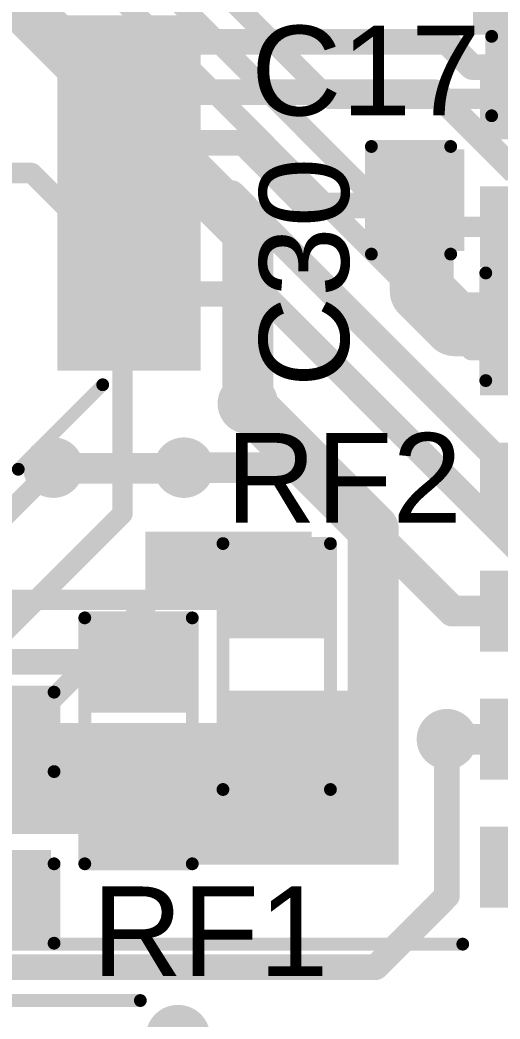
# Model space of a CAD drawing. Header units: millimetres. Extents: x -1.46 to 1.41, y -0.13 to 2.68.
# Drawn here: x 0.629 to 0.8166, y 0.2858 to 0.6758 of the extents above; entities that cross this region are included whole.
import ezdxf

# ---------------------------------------------------------------- set-up
doc = ezdxf.new("R2010")
doc.units = ezdxf.units.MM
doc.header["$MEASUREMENT"] = 0
for name, color, linetype in [('BottomLayer', 5, 'Continuous'), ('BottomOverlay', 54, 'Continuous'), ('BottomPaste', 16, 'Continuous'), ('BottomSolder', 6, 'Continuous'), ('Mechanical2', 216, 'Continuous'), ('PadHoleLayer', 156, 'Continuous'), ('TopLayer', 1, 'Continuous'), ('TopOverlay', 2, 'Continuous'), ('TopPaste', 8, 'Continuous'), ('TopSolder', 216, 'Continuous'), ('ViaHoleLayer', 16, 'Continuous')]:
    doc.layers.add(name, color=color, linetype=linetype)
doc.styles.add('Arial', font='', dxfattribs={"height": 0.2})
doc.styles.get('Arial').set_extended_font_data('Arial')

# ---------------------------------------------------------------- blocks, each defined once
blk = doc.blocks.new('LTST_G683GEBW_11')
at = {"layer": 'BottomSolder'}
h = blk.add_hatch(color=6, dxfattribs=at)
edge = h.paths.add_edge_path()
edge.add_arc((0.08071, 0.08071), 0.004, 0, 360)
h = blk.add_hatch(color=6, dxfattribs=at)
edge = h.paths.add_edge_path()
edge.add_arc((-0.08071, -0.08071), 0.004, 0, 360)
at = {"layer": 'PadHoleLayer'}
h = blk.add_hatch(color=156, dxfattribs=at)
edge = h.paths.add_edge_path()
edge.add_arc((0.08071, 0.08071), 0.0126, 0, 360)
h = blk.add_hatch(color=156, dxfattribs=at)
edge = h.paths.add_edge_path()
edge.add_arc((-0.08071, -0.08071), 0.0126, 0, 360)
at = {"layer": 'TopLayer'}
for points in [[(-0.07283, 0.04528), (-0.03543, 0.04528), (-0.03543, 0.02165), (-0.07283, 0.02165)], [(0.03543, 0.04528), (0.07283, 0.04528), (0.07283, 0.02165), (0.03543, 0.02165)], [(-0.07283, 0.01181), (-0.03543, 0.01181), (-0.03543, -0.01181), (-0.07283, -0.01181)], [(0.03543, 0.01181), (0.07283, 0.01181), (0.07283, -0.01181), (0.03543, -0.01181)], [(-0.07283, -0.02165), (-0.03543, -0.02165), (-0.03543, -0.04528), (-0.07283, -0.04528)], [(0.03543, -0.02165), (0.07283, -0.02165), (0.07283, -0.04528), (0.03543, -0.04528)]]:
    blk.add_hatch(color=1, dxfattribs=at).paths.add_polyline_path(points)
at = {"layer": 'TopPaste'}
for points in [[(-0.07283, 0.04528), (-0.03543, 0.04528), (-0.03543, 0.02165), (-0.07283, 0.02165)], [(0.03543, 0.04528), (0.07283, 0.04528), (0.07283, 0.02165), (0.03543, 0.02165)], [(-0.07283, 0.01181), (-0.03543, 0.01181), (-0.03543, -0.01181), (-0.07283, -0.01181)], [(0.03543, 0.01181), (0.07283, 0.01181), (0.07283, -0.01181), (0.03543, -0.01181)], [(-0.07283, -0.02165), (-0.03543, -0.02165), (-0.03543, -0.04528), (-0.07283, -0.04528)], [(0.03543, -0.02165), (0.07283, -0.02165), (0.07283, -0.04528), (0.03543, -0.04528)]]:
    blk.add_hatch(color=8, dxfattribs=at).paths.add_polyline_path(points)
at = {"layer": 'TopSolder'}
h = blk.add_hatch(color=216, dxfattribs=at)
edge = h.paths.add_edge_path()
edge.add_arc((0.08071, 0.08071), 0.004, 0, 360)
for points in [[(-0.07683, 0.04928), (-0.03143, 0.04928), (-0.03143, 0.01765), (-0.07683, 0.01765)], [(0.03143, 0.04928), (0.07683, 0.04928), (0.07683, 0.01765), (0.03143, 0.01765)], [(-0.07683, 0.01581), (-0.03143, 0.01581), (-0.03143, -0.01581), (-0.07683, -0.01581)], [(0.03143, 0.01581), (0.07683, 0.01581), (0.07683, -0.01581), (0.03143, -0.01581)], [(-0.07683, -0.01765), (-0.03143, -0.01765), (-0.03143, -0.04928), (-0.07683, -0.04928)], [(0.03143, -0.01765), (0.07683, -0.01765), (0.07683, -0.04928), (0.03143, -0.04928)]]:
    blk.add_hatch(color=216, dxfattribs=at).paths.add_polyline_path(points)
h = blk.add_hatch(color=216, dxfattribs=at)
edge = h.paths.add_edge_path()
edge.add_arc((-0.08071, -0.08071), 0.004, 0, 360)
at = {"layer": 'TopOverlay', "const_width": 0.005}
for points in [[(-0.095, 0.095), (0.066, 0.095)], [(-0.095, -0.066), (-0.095, 0.095)], [(0.095, -0.095), (0.095, 0.066)], [(-0.05312, 0.05512), (0, 0.05512)], [(0, 0.05512), (0.05312, 0.05512)], [(-0.05312, -0.05512), (0, -0.05512)], [(0, -0.05512), (0.05312, -0.05512)], [(-0.066, -0.095), (0.095, -0.095)]]:
    blk.add_lwpolyline(points, dxfattribs=at)
at = {"layer": 'TopOverlay'}
for points, const_width in [([(-0.09625, 0.095, 1), (-0.09375, 0.095, 1)], 0.0025), ([(-0.09625, 0.095, 1), (-0.09375, 0.095, 1)], 0.0025), ([(0.06475, 0.095, 1), (0.06725, 0.095, 1)], 0.0025), ([(0.09375, 0.066, 1), (0.09625, 0.066, 1)], 0.0025), ([(-0.05437, 0.05512, 1), (-0.05187, 0.05512, 1)], 0.0025), ([(-0.00125, 0.05512, 1), (0.00125, 0.05512, 1)], 0.0025), ([(-0.00125, 0.05512, 1), (0.00125, 0.05512, 1)], 0.0025), ([(0.05187, 0.05512, 1), (0.05437, 0.05512, 1)], 0.0025), ([(-0.08, 0.037, 1), (-0.084, 0.037, 1)], 0.01), ([(-0.0865, 0.037, 1), (-0.0815, 0.037, 1)], 0.005), ([(-0.0825, 0.037, 1), (-0.0775, 0.037, 1)], 0.005), ([(-0.05437, -0.05512, 1), (-0.05187, -0.05512, 1)], 0.0025), ([(-0.00125, -0.05512, 1), (0.00125, -0.05512, 1)], 0.0025), ([(-0.00125, -0.05512, 1), (0.00125, -0.05512, 1)], 0.0025), ([(0.05187, -0.05512, 1), (0.05437, -0.05512, 1)], 0.0025), ([(-0.09625, -0.066, 1), (-0.09375, -0.066, 1)], 0.0025), ([(-0.06725, -0.095, 1), (-0.06475, -0.095, 1)], 0.0025), ([(0.09375, -0.095, 1), (0.09625, -0.095, 1)], 0.0025), ([(0.09375, -0.095, 1), (0.09625, -0.095, 1)], 0.0025)]:
    blk.add_lwpolyline(points, format="xyb", close=True, dxfattribs=dict(at, const_width=const_width))
blk = doc.blocks.new('16_SOIC_B_17')
at = {"layer": 'BottomLayer'}
for points in [[(-0.22244, 0.18681), (-0.1437, 0.18681), (-0.1437, 0.16319), (-0.22244, 0.16319)], [(-0.22244, 0.13681), (-0.1437, 0.13681), (-0.1437, 0.11319), (-0.22244, 0.11319)], [(-0.22244, 0.08681), (-0.1437, 0.08681), (-0.1437, 0.06319), (-0.22244, 0.06319)], [(-0.22244, 0.03681), (-0.1437, 0.03681), (-0.1437, 0.01319), (-0.22244, 0.01319)], [(-0.22244, -0.01319), (-0.1437, -0.01319), (-0.1437, -0.03681), (-0.22244, -0.03681)], [(-0.22244, -0.06319), (-0.1437, -0.06319), (-0.1437, -0.08681), (-0.22244, -0.08681)], [(-0.22244, -0.11319), (-0.1437, -0.11319), (-0.1437, -0.13681), (-0.22244, -0.13681)]]:
    blk.add_hatch(color=5, dxfattribs=at).paths.add_polyline_path(points)
at = {"layer": 'BottomPaste'}
for points in [[(-0.22244, 0.18681), (-0.1437, 0.18681), (-0.1437, 0.16319), (-0.22244, 0.16319)], [(-0.22244, 0.13681), (-0.1437, 0.13681), (-0.1437, 0.11319), (-0.22244, 0.11319)], [(-0.22244, 0.08681), (-0.1437, 0.08681), (-0.1437, 0.06319), (-0.22244, 0.06319)], [(-0.22244, 0.03681), (-0.1437, 0.03681), (-0.1437, 0.01319), (-0.22244, 0.01319)], [(-0.22244, -0.01319), (-0.1437, -0.01319), (-0.1437, -0.03681), (-0.22244, -0.03681)], [(-0.22244, -0.06319), (-0.1437, -0.06319), (-0.1437, -0.08681), (-0.22244, -0.08681)], [(-0.22244, -0.11319), (-0.1437, -0.11319), (-0.1437, -0.13681), (-0.22244, -0.13681)]]:
    blk.add_hatch(color=16, dxfattribs=at).paths.add_polyline_path(points)
at = {"layer": 'BottomSolder'}
for points in [[(-0.22644, 0.19081), (-0.1397, 0.19081), (-0.1397, 0.15919), (-0.22644, 0.15919)], [(-0.22644, 0.14081), (-0.1397, 0.14081), (-0.1397, 0.10919), (-0.22644, 0.10919)], [(-0.22644, 0.09081), (-0.1397, 0.09081), (-0.1397, 0.05919), (-0.22644, 0.05919)], [(-0.22644, 0.04081), (-0.1397, 0.04081), (-0.1397, 0.00919), (-0.22644, 0.00919)], [(-0.22644, -0.00919), (-0.1397, -0.00919), (-0.1397, -0.04081), (-0.22644, -0.04081)], [(-0.22644, -0.05919), (-0.1397, -0.05919), (-0.1397, -0.09081), (-0.22644, -0.09081)], [(-0.22644, -0.10919), (-0.1397, -0.10919), (-0.1397, -0.14081), (-0.22644, -0.14081)]]:
    blk.add_hatch(color=6, dxfattribs=at).paths.add_polyline_path(points)
at = {"layer": 'BottomOverlay', "const_width": 0.005}
blk.add_lwpolyline([(0.136, 0.205), (-0.133, 0.205)], dxfattribs=at)
at = {"layer": 'BottomOverlay', "const_width": 0.0025}
blk.add_lwpolyline([(-0.13425, 0.205, 1), (-0.13175, 0.205, 1)], format="xyb", close=True, dxfattribs=at)
blk = doc.blocks.new('RES0603_76')
at = {"layer": 'TopLayer'}
for points in [[(-0.015, 0.0175), (-0.015, -0.0175), (-0.045, -0.0175), (-0.045, 0.0175)], [(0.045, 0.0175), (0.045, -0.0175), (0.015, -0.0175), (0.015, 0.0175)]]:
    blk.add_hatch(color=1, dxfattribs=at).paths.add_polyline_path(points)
at = {"layer": 'TopPaste'}
for points in [[(-0.015, 0.0175), (-0.015, -0.0175), (-0.045, -0.0175), (-0.045, 0.0175)], [(0.045, 0.0175), (0.045, -0.0175), (0.015, -0.0175), (0.015, 0.0175)]]:
    blk.add_hatch(color=8, dxfattribs=at).paths.add_polyline_path(points)
at = {"layer": 'TopSolder'}
for points in [[(-0.011, 0.0215), (-0.011, -0.0215), (-0.049, -0.0215), (-0.049, 0.0215)], [(0.049, 0.0215), (0.049, -0.0215), (0.011, -0.0215), (0.011, 0.0215)]]:
    blk.add_hatch(color=216, dxfattribs=at).paths.add_polyline_path(points)
at = {"layer": 'TopOverlay', "const_width": 0.005}
for points in [[(0.048, 0.021), (-0.048, 0.021)], [(-0.048, -0.021), (-0.048, 0.021)], [(0.048, -0.021), (0.048, 0.021)], [(0.048, -0.021), (-0.048, -0.021)]]:
    blk.add_lwpolyline(points, dxfattribs=at)
at = {"layer": 'TopOverlay', "const_width": 0.0025}
for points in [[(-0.04925, 0.021, 1), (-0.04675, 0.021, 1)], [(-0.04925, 0.021, 1), (-0.04675, 0.021, 1)], [(0.04675, 0.021, 1), (0.04925, 0.021, 1)], [(0.04675, 0.021, 1), (0.04925, 0.021, 1)], [(-0.04925, -0.021, 1), (-0.04675, -0.021, 1)], [(-0.04925, -0.021, 1), (-0.04675, -0.021, 1)], [(0.04675, -0.021, 1), (0.04925, -0.021, 1)], [(0.04675, -0.021, 1), (0.04925, -0.021, 1)]]:
    blk.add_lwpolyline(points, format="xyb", close=True, dxfattribs=at)
blk = doc.blocks.new('CAP_0603_86')
at = {"layer": 'TopLayer'}
for points in [[(-0.015, 0.0175), (-0.015, -0.0175), (-0.045, -0.0175), (-0.045, 0.0175)], [(0.045, 0.0175), (0.045, -0.0175), (0.015, -0.0175), (0.015, 0.0175)]]:
    blk.add_hatch(color=1, dxfattribs=at).paths.add_polyline_path(points)
at = {"layer": 'TopPaste'}
for points in [[(-0.015, 0.0175), (-0.015, -0.0175), (-0.045, -0.0175), (-0.045, 0.0175)], [(0.045, 0.0175), (0.045, -0.0175), (0.015, -0.0175), (0.015, 0.0175)]]:
    blk.add_hatch(color=8, dxfattribs=at).paths.add_polyline_path(points)
at = {"layer": 'TopSolder'}
for points in [[(-0.01264, 0.01986), (-0.01264, -0.01986), (-0.04736, -0.01986), (-0.04736, 0.01986)], [(0.04736, 0.01986), (0.04736, -0.01986), (0.01264, -0.01986), (0.01264, 0.01986)]]:
    blk.add_hatch(color=216, dxfattribs=at).paths.add_polyline_path(points)
at = {"layer": 'TopOverlay', "const_width": 0.005}
for points in [[(-0.018, 0.021), (-0.049, 0.021)], [(-0.049, -0.021), (-0.049, 0.021)], [(0.049, 0.021), (0.018, 0.021)], [(0.049, -0.021), (0.049, 0.021)], [(-0.018, -0.021), (-0.049, -0.021)], [(0.049, -0.021), (0.018, -0.021)]]:
    blk.add_lwpolyline(points, dxfattribs=at)
at = {"layer": 'TopOverlay', "const_width": 0.0025}
for points in [[(-0.05025, 0.021, 1), (-0.04775, 0.021, 1)], [(-0.05025, 0.021, 1), (-0.04775, 0.021, 1)], [(-0.01925, 0.021, 1), (-0.01675, 0.021, 1)], [(0.01675, 0.021, 1), (0.01925, 0.021, 1)], [(0.04775, 0.021, 1), (0.05025, 0.021, 1)], [(0.04775, 0.021, 1), (0.05025, 0.021, 1)], [(-0.05025, -0.021, 1), (-0.04775, -0.021, 1)], [(-0.05025, -0.021, 1), (-0.04775, -0.021, 1)], [(-0.01925, -0.021, 1), (-0.01675, -0.021, 1)], [(0.01675, -0.021, 1), (0.01925, -0.021, 1)], [(0.04775, -0.021, 1), (0.05025, -0.021, 1)], [(0.04775, -0.021, 1), (0.05025, -0.021, 1)]]:
    blk.add_lwpolyline(points, format="xyb", close=True, dxfattribs=at)
blk = doc.blocks.new('CAP_0603_89')
at = {"layer": 'TopLayer'}
for points in [[(-0.015, 0.0175), (-0.015, -0.0175), (-0.045, -0.0175), (-0.045, 0.0175)], [(0.045, 0.0175), (0.045, -0.0175), (0.015, -0.0175), (0.015, 0.0175)]]:
    blk.add_hatch(color=1, dxfattribs=at).paths.add_polyline_path(points)
at = {"layer": 'TopPaste'}
for points in [[(-0.015, 0.0175), (-0.015, -0.0175), (-0.045, -0.0175), (-0.045, 0.0175)], [(0.045, 0.0175), (0.045, -0.0175), (0.015, -0.0175), (0.015, 0.0175)]]:
    blk.add_hatch(color=8, dxfattribs=at).paths.add_polyline_path(points)
at = {"layer": 'TopSolder'}
for points in [[(-0.011, 0.0215), (-0.011, -0.0215), (-0.049, -0.0215), (-0.049, 0.0215)], [(0.049, 0.0215), (0.049, -0.0215), (0.011, -0.0215), (0.011, 0.0215)]]:
    blk.add_hatch(color=216, dxfattribs=at).paths.add_polyline_path(points)
at = {"layer": 'TopOverlay', "const_width": 0.005}
for points in [[(-0.049, 0.021), (-0.049, -0.021)], [(-0.049, 0.021), (-0.018, 0.021)], [(0.018, 0.021), (0.049, 0.021)], [(0.049, 0.021), (0.049, -0.021)], [(-0.049, -0.021), (-0.018, -0.021)], [(0.018, -0.021), (0.049, -0.021)]]:
    blk.add_lwpolyline(points, dxfattribs=at)
at = {"layer": 'TopOverlay', "const_width": 0.0025}
for points in [[(-0.05025, 0.021, 1), (-0.04775, 0.021, 1)], [(-0.05025, 0.021, 1), (-0.04775, 0.021, 1)], [(-0.01925, 0.021, 1), (-0.01675, 0.021, 1)], [(0.01675, 0.021, 1), (0.01925, 0.021, 1)], [(0.04775, 0.021, 1), (0.05025, 0.021, 1)], [(0.04775, 0.021, 1), (0.05025, 0.021, 1)], [(-0.05025, -0.021, 1), (-0.04775, -0.021, 1)], [(-0.05025, -0.021, 1), (-0.04775, -0.021, 1)], [(-0.01925, -0.021, 1), (-0.01675, -0.021, 1)], [(0.01675, -0.021, 1), (0.01925, -0.021, 1)], [(0.04775, -0.021, 1), (0.05025, -0.021, 1)], [(0.04775, -0.021, 1), (0.05025, -0.021, 1)]]:
    blk.add_lwpolyline(points, format="xyb", close=True, dxfattribs=at)
blk = doc.blocks.new('CAP_0603_98')
at = {"layer": 'TopLayer'}
for points in [[(-0.015, 0.0175), (-0.015, -0.0175), (-0.045, -0.0175), (-0.045, 0.0175)], [(0.045, 0.0175), (0.045, -0.0175), (0.015, -0.0175), (0.015, 0.0175)]]:
    blk.add_hatch(color=1, dxfattribs=at).paths.add_polyline_path(points)
at = {"layer": 'TopPaste'}
for points in [[(-0.015, 0.0175), (-0.015, -0.0175), (-0.045, -0.0175), (-0.045, 0.0175)], [(0.045, 0.0175), (0.045, -0.0175), (0.015, -0.0175), (0.015, 0.0175)]]:
    blk.add_hatch(color=8, dxfattribs=at).paths.add_polyline_path(points)
at = {"layer": 'TopSolder'}
for points in [[(-0.01264, 0.01986), (-0.01264, -0.01986), (-0.04736, -0.01986), (-0.04736, 0.01986)], [(0.04736, 0.01986), (0.04736, -0.01986), (0.01264, -0.01986), (0.01264, 0.01986)]]:
    blk.add_hatch(color=216, dxfattribs=at).paths.add_polyline_path(points)
at = {"layer": 'TopOverlay', "const_width": 0.005}
for points in [[(-0.049, 0.021), (-0.018, 0.021)], [(-0.049, -0.021), (-0.049, 0.021)], [(0.018, 0.021), (0.049, 0.021)], [(0.049, -0.021), (0.049, 0.021)], [(-0.049, -0.021), (-0.018, -0.021)], [(0.018, -0.021), (0.049, -0.021)]]:
    blk.add_lwpolyline(points, dxfattribs=at)
at = {"layer": 'TopOverlay', "const_width": 0.0025}
for points in [[(-0.05025, 0.021, 1), (-0.04775, 0.021, 1)], [(-0.05025, 0.021, 1), (-0.04775, 0.021, 1)], [(-0.01925, 0.021, 1), (-0.01675, 0.021, 1)], [(0.01675, 0.021, 1), (0.01925, 0.021, 1)], [(0.04775, 0.021, 1), (0.05025, 0.021, 1)], [(0.04775, 0.021, 1), (0.05025, 0.021, 1)], [(-0.05025, -0.021, 1), (-0.04775, -0.021, 1)], [(-0.05025, -0.021, 1), (-0.04775, -0.021, 1)], [(-0.01925, -0.021, 1), (-0.01675, -0.021, 1)], [(0.01675, -0.021, 1), (0.01925, -0.021, 1)], [(0.04775, -0.021, 1), (0.05025, -0.021, 1)], [(0.04775, -0.021, 1), (0.05025, -0.021, 1)]]:
    blk.add_lwpolyline(points, format="xyb", close=True, dxfattribs=at)
blk = doc.blocks.new('RES0603_139')
at = {"layer": 'TopLayer'}
for points in [[(-0.015, 0.0175), (-0.015, -0.0175), (-0.045, -0.0175), (-0.045, 0.0175)], [(0.045, 0.0175), (0.045, -0.0175), (0.015, -0.0175), (0.015, 0.0175)]]:
    blk.add_hatch(color=1, dxfattribs=at).paths.add_polyline_path(points)
at = {"layer": 'TopPaste'}
for points in [[(-0.015, 0.0175), (-0.015, -0.0175), (-0.045, -0.0175), (-0.045, 0.0175)], [(0.045, 0.0175), (0.045, -0.0175), (0.015, -0.0175), (0.015, 0.0175)]]:
    blk.add_hatch(color=8, dxfattribs=at).paths.add_polyline_path(points)
at = {"layer": 'TopSolder'}
for points in [[(-0.011, 0.0215), (-0.011, -0.0215), (-0.049, -0.0215), (-0.049, 0.0215)], [(0.049, 0.0215), (0.049, -0.0215), (0.011, -0.0215), (0.011, 0.0215)]]:
    blk.add_hatch(color=216, dxfattribs=at).paths.add_polyline_path(points)
at = {"layer": 'TopOverlay', "const_width": 0.005}
for points in [[(0.048, 0.021), (-0.048, 0.021)], [(-0.048, 0.021), (-0.048, -0.021)], [(0.048, 0.021), (0.048, -0.021)], [(0.048, -0.021), (-0.048, -0.021)]]:
    blk.add_lwpolyline(points, dxfattribs=at)
at = {"layer": 'TopOverlay', "const_width": 0.0025}
for points in [[(-0.04925, 0.021, 1), (-0.04675, 0.021, 1)], [(-0.04925, 0.021, 1), (-0.04675, 0.021, 1)], [(0.04675, 0.021, 1), (0.04925, 0.021, 1)], [(0.04675, 0.021, 1), (0.04925, 0.021, 1)], [(-0.04925, -0.021, 1), (-0.04675, -0.021, 1)], [(-0.04925, -0.021, 1), (-0.04675, -0.021, 1)], [(0.04675, -0.021, 1), (0.04925, -0.021, 1)], [(0.04675, -0.021, 1), (0.04925, -0.021, 1)]]:
    blk.add_lwpolyline(points, format="xyb", close=True, dxfattribs=at)
blk = doc.blocks.new('RES0603_151')
at = {"layer": 'TopLayer'}
for points in [[(-0.015, 0.0175), (-0.015, -0.0175), (-0.045, -0.0175), (-0.045, 0.0175)], [(0.045, 0.0175), (0.045, -0.0175), (0.015, -0.0175), (0.015, 0.0175)]]:
    blk.add_hatch(color=1, dxfattribs=at).paths.add_polyline_path(points)
at = {"layer": 'TopPaste'}
for points in [[(-0.015, 0.0175), (-0.015, -0.0175), (-0.045, -0.0175), (-0.045, 0.0175)], [(0.045, 0.0175), (0.045, -0.0175), (0.015, -0.0175), (0.015, 0.0175)]]:
    blk.add_hatch(color=8, dxfattribs=at).paths.add_polyline_path(points)
at = {"layer": 'TopSolder'}
for points in [[(-0.011, 0.0215), (-0.011, -0.0215), (-0.049, -0.0215), (-0.049, 0.0215)], [(0.049, 0.0215), (0.049, -0.0215), (0.011, -0.0215), (0.011, 0.0215)]]:
    blk.add_hatch(color=216, dxfattribs=at).paths.add_polyline_path(points)
at = {"layer": 'TopOverlay', "const_width": 0.005}
for points in [[(0.048, 0.021), (-0.048, 0.021)], [(-0.048, -0.021), (-0.048, 0.021)], [(0.048, -0.021), (0.048, 0.021)], [(0.048, -0.021), (-0.048, -0.021)]]:
    blk.add_lwpolyline(points, dxfattribs=at)
at = {"layer": 'TopOverlay', "const_width": 0.0025}
for points in [[(-0.04925, 0.021, 1), (-0.04675, 0.021, 1)], [(-0.04925, 0.021, 1), (-0.04675, 0.021, 1)], [(0.04675, 0.021, 1), (0.04925, 0.021, 1)], [(0.04675, 0.021, 1), (0.04925, 0.021, 1)], [(-0.04925, -0.021, 1), (-0.04675, -0.021, 1)], [(-0.04925, -0.021, 1), (-0.04675, -0.021, 1)], [(0.04675, -0.021, 1), (0.04925, -0.021, 1)], [(0.04675, -0.021, 1), (0.04925, -0.021, 1)]]:
    blk.add_lwpolyline(points, format="xyb", close=True, dxfattribs=at)
blk = doc.blocks.new('48_TQFP_EP__7X7__158')
at = {"layer": 'TopLayer'}
for points in [[(0.19134, 0.01614), (0.19134, 0.00354), (0.14331, 0.00354), (0.14331, 0.01614)], [(0.19134, -0.00354), (0.19134, -0.01614), (0.14331, -0.01614), (0.14331, -0.00354)], [(0.19134, -0.02323), (0.19134, -0.03583), (0.14331, -0.03583), (0.14331, -0.02323)], [(0.19134, -0.04291), (0.19134, -0.05551), (0.14331, -0.05551), (0.14331, -0.04291)], [(0.19134, -0.0626), (0.19134, -0.0752), (0.14331, -0.0752), (0.14331, -0.0626)], [(0.19134, -0.08228), (0.19134, -0.09488), (0.14331, -0.09488), (0.14331, -0.08228)], [(0.19134, -0.10197), (0.19134, -0.11457), (0.14331, -0.11457), (0.14331, -0.10197)]]:
    blk.add_hatch(color=1, dxfattribs=at).paths.add_polyline_path(points)
at = {"layer": 'TopPaste'}
for points in [[(0.19134, 0.01614), (0.19134, 0.00354), (0.14331, 0.00354), (0.14331, 0.01614)], [(0.19134, -0.00354), (0.19134, -0.01614), (0.14331, -0.01614), (0.14331, -0.00354)], [(0.19134, -0.02323), (0.19134, -0.03583), (0.14331, -0.03583), (0.14331, -0.02323)], [(0.19134, -0.04291), (0.19134, -0.05551), (0.14331, -0.05551), (0.14331, -0.04291)], [(0.19134, -0.0626), (0.19134, -0.0752), (0.14331, -0.0752), (0.14331, -0.0626)], [(0.19134, -0.08228), (0.19134, -0.09488), (0.14331, -0.09488), (0.14331, -0.08228)], [(0.19134, -0.10197), (0.19134, -0.11457), (0.14331, -0.11457), (0.14331, -0.10197)]]:
    blk.add_hatch(color=8, dxfattribs=at).paths.add_polyline_path(points)
at = {"layer": 'TopSolder'}
for points in [[(0.19534, 0.02014), (0.19534, -0.00046), (0.13931, -0.00046), (0.13931, 0.02014)], [(0.19534, 0.00046), (0.19534, -0.02014), (0.13931, -0.02014), (0.13931, 0.00046)], [(0.19534, -0.01923), (0.19534, -0.03983), (0.13931, -0.03983), (0.13931, -0.01923)], [(0.19534, -0.03891), (0.19534, -0.05951), (0.13931, -0.05951), (0.13931, -0.03891)], [(0.19534, -0.0586), (0.19534, -0.0792), (0.13931, -0.0792), (0.13931, -0.0586)], [(0.19534, -0.07828), (0.19534, -0.09888), (0.13931, -0.09888), (0.13931, -0.07828)], [(0.19534, -0.09797), (0.19534, -0.11857), (0.13931, -0.11857), (0.13931, -0.09797)]]:
    blk.add_hatch(color=216, dxfattribs=at).paths.add_polyline_path(points)
at = {"layer": 'TopOverlay', "const_width": 0.005}
blk.add_lwpolyline([(0.124, -0.157), (0.157, -0.124)], dxfattribs=at)
at = {"layer": 'TopOverlay', "const_width": 0.0025}
for points in [[(0.15575, -0.124, 1), (0.15825, -0.124, 1)], [(0.12275, -0.157, 1), (0.12525, -0.157, 1)]]:
    blk.add_lwpolyline(points, format="xyb", close=True, dxfattribs=at)

msp = doc.modelspace()

# ---------------------------------------------------------------- hatches: boundary and pattern name
at = {"layer": 'BottomLayer'}
msp.add_hatch(color=5, dxfattribs=at).paths.add_polyline_path([(0.954, 0.67), (0.954, 0.708), (0.806, 0.708), (0.806, 0.67)])
h = msp.add_hatch(color=5, dxfattribs=at)
edge = h.paths.add_edge_path()
edge.add_arc((0.718, 0.526), 0.01181, 0, 360)
h = msp.add_hatch(color=5, dxfattribs=at)
edge = h.paths.add_edge_path()
edge.add_arc((0.642, 0.501), 0.01181, 0, 360)
h = msp.add_hatch(color=5, dxfattribs=at)
edge = h.paths.add_edge_path()
edge.add_arc((0.693, 0.501), 0.01181, 0, 360)
h = msp.add_hatch(color=5, dxfattribs=at)
edge = h.paths.add_edge_path()
edge.add_arc((0.693, 0.462), 0.01181, 0, 360)
h = msp.add_hatch(color=5, dxfattribs=at)
edge = h.paths.add_edge_path()
edge.add_arc((0.79581, 0.395), 0.01181, 0, 360)
h = msp.add_hatch(color=5, dxfattribs=at)
edge = h.paths.add_edge_path()
edge.add_arc((0.623, 0.334), 0.01181, 0, 360)
at = {"layer": 'BottomSolder'}
h = msp.add_hatch(color=6, dxfattribs=at)
edge = h.paths.add_edge_path()
edge.add_arc((0.718, 0.526), 0.00591, 0, 360)
h = msp.add_hatch(color=6, dxfattribs=at)
edge = h.paths.add_edge_path()
edge.add_arc((0.642, 0.501), 0.00591, 0, 360)
h = msp.add_hatch(color=6, dxfattribs=at)
edge = h.paths.add_edge_path()
edge.add_arc((0.693, 0.501), 0.00591, 0, 360)
h = msp.add_hatch(color=6, dxfattribs=at)
edge = h.paths.add_edge_path()
edge.add_arc((0.693, 0.462), 0.00591, 0, 360)
h = msp.add_hatch(color=6, dxfattribs=at)
edge = h.paths.add_edge_path()
edge.add_arc((0.79581, 0.395), 0.00591, 0, 360)
at = {"layer": 'TopLayer'}
h = msp.add_hatch(color=1, dxfattribs=at)
edge = h.paths.add_edge_path()
edge.add_arc((0.718, 0.526), 0.01181, 0, 360)
h = msp.add_hatch(color=1, dxfattribs=at)
edge = h.paths.add_edge_path()
edge.add_arc((0.642, 0.501), 0.01181, 0, 360)
h = msp.add_hatch(color=1, dxfattribs=at)
edge = h.paths.add_edge_path()
edge.add_arc((0.693, 0.501), 0.01181, 0, 360)
for points in [[(0.678, 0.447), (0.743, 0.447), (0.743, 0.476), (0.678, 0.476)], [(0.766, 0.414), (0.70829, 0.414), (0.70829, 0.373), (0.766, 0.373)], [(0.604, 0.358), (0.76229, 0.358), (0.76229, 0.40137), (0.604, 0.40137)], [(0.655, 0.346), (0.777, 0.346), (0.777, 0.401), (0.655, 0.401)]]:
    msp.add_hatch(color=1, dxfattribs=at).paths.add_polyline_path(points)
h = msp.add_hatch(color=1, dxfattribs=at)
edge = h.paths.add_edge_path()
edge.add_arc((0.693, 0.462), 0.01181, 0, 360)
h = msp.add_hatch(color=1, dxfattribs=at)
edge = h.paths.add_edge_path()
edge.add_arc((0.79581, 0.395), 0.01181, 0, 360)
h = msp.add_hatch(color=1, dxfattribs=at)
edge = h.paths.add_edge_path()
edge.add_arc((0.623, 0.334), 0.01181, 0, 360)
at = {"layer": 'TopSolder'}
h = msp.add_hatch(color=216, dxfattribs=at)
edge = h.paths.add_edge_path()
edge.add_arc((0.718, 0.526), 0.00591, 0, 360)
h = msp.add_hatch(color=216, dxfattribs=at)
edge = h.paths.add_edge_path()
edge.add_arc((0.642, 0.501), 0.00591, 0, 360)
h = msp.add_hatch(color=216, dxfattribs=at)
edge = h.paths.add_edge_path()
edge.add_arc((0.693, 0.501), 0.00591, 0, 360)
h = msp.add_hatch(color=216, dxfattribs=at)
edge = h.paths.add_edge_path()
edge.add_arc((0.693, 0.462), 0.00591, 0, 360)
h = msp.add_hatch(color=216, dxfattribs=at)
edge = h.paths.add_edge_path()
edge.add_arc((0.79581, 0.395), 0.00591, 0, 360)
at = {"layer": 'ViaHoleLayer'}
h = msp.add_hatch(color=16, dxfattribs=at)
edge = h.paths.add_edge_path()
edge.add_arc((0.718, 0.526), 0.00591, 0, 360)
h = msp.add_hatch(color=16, dxfattribs=at)
edge = h.paths.add_edge_path()
edge.add_arc((0.642, 0.501), 0.00591, 0, 360)
h = msp.add_hatch(color=16, dxfattribs=at)
edge = h.paths.add_edge_path()
edge.add_arc((0.693, 0.501), 0.00591, 0, 360)
h = msp.add_hatch(color=16, dxfattribs=at)
edge = h.paths.add_edge_path()
edge.add_arc((0.693, 0.462), 0.00591, 0, 360)
h = msp.add_hatch(color=16, dxfattribs=at)
edge = h.paths.add_edge_path()
edge.add_arc((0.79581, 0.395), 0.00591, 0, 360)

# ---------------------------------------------------------------- linework, layer by layer
at = {"layer": 'BottomLayer'}
for points, const_width in [([(0.633, 0.762), (0.75, 0.645)], 0.008), ([(0.62739, 0.74609), (0.77847, 0.595)], 0.008), ([(0.62117, 0.73109), (0.80539, 0.54687)], 0.008), ([(0.612, 0.699), (0.718, 0.593)], 0.02), ([(0.75, 0.645), (0.85207, 0.645)], 0.008), ([(0.16054, 0.616), (0.63356, 0.616)], 0.008), ([(0.63356, 0.616), (0.669, 0.58056)], 0.008), ([(0.718, 0.526), (0.718, 0.593)], 0.02), ([(0.77847, 0.595), (0.85207, 0.595)], 0.008), ([(0.669, 0.483), (0.669, 0.58056)], 0.008), ([(0.80539, 0.54687), (0.8502, 0.54687)], 0.008), ([(0.693, 0.501), (0.742, 0.501)], 0.012), ([(0.742, 0.501), (0.798, 0.445)], 0.012), ([(0.56056, 0.41956), (0.642, 0.501)], 0.008), ([(0.581, 0.395), (0.669, 0.483)], 0.008), ([(0.601, 0.37), (0.693, 0.462)], 0.008), ([(0.798, 0.445), (0.85207, 0.445)], 0.012), ([(0.79581, 0.395), (0.85207, 0.395)], 0.012)]:
    msp.add_lwpolyline(points, dxfattribs=dict(at, const_width=const_width))
for points, const_width in [([(0.748, 0.645, 1), (0.752, 0.645, 1)], 0.004), ([(0.748, 0.645, 1), (0.752, 0.645, 1)], 0.004), ([(0.63156, 0.616, 1), (0.63556, 0.616, 1)], 0.004), ([(0.63156, 0.616, 1), (0.63556, 0.616, 1)], 0.004), ([(0.713, 0.593, 1), (0.723, 0.593, 1)], 0.01), ([(0.713, 0.593, 1), (0.723, 0.593, 1)], 0.01), ([(0.77647, 0.595, 1), (0.78047, 0.595, 1)], 0.004), ([(0.77647, 0.595, 1), (0.78047, 0.595, 1)], 0.004), ([(0.667, 0.58056, 1), (0.671, 0.58056, 1)], 0.004), ([(0.667, 0.58056, 1), (0.671, 0.58056, 1)], 0.004), ([(0.80339, 0.54687, 1), (0.80739, 0.54687, 1)], 0.004), ([(0.80339, 0.54687, 1), (0.80739, 0.54687, 1)], 0.004), ([(0.713, 0.526, 1), (0.723, 0.526, 1)], 0.01), ([(0.69, 0.501, 1), (0.696, 0.501, 1)], 0.006), ([(0.739, 0.501, 1), (0.745, 0.501, 1)], 0.006), ([(0.739, 0.501, 1), (0.745, 0.501, 1)], 0.006), ([(0.64, 0.501, 1), (0.644, 0.501, 1)], 0.004), ([(0.667, 0.483, 1), (0.671, 0.483, 1)], 0.004), ([(0.667, 0.483, 1), (0.671, 0.483, 1)], 0.004), ([(0.691, 0.462, 1), (0.695, 0.462, 1)], 0.004), ([(0.795, 0.445, 1), (0.801, 0.445, 1)], 0.006), ([(0.795, 0.445, 1), (0.801, 0.445, 1)], 0.006), ([(0.79281, 0.395, 1), (0.79881, 0.395, 1)], 0.006)]:
    msp.add_lwpolyline(points, format="xyb", close=True, dxfattribs=dict(at, const_width=const_width))
at = {"layer": 'Mechanical2', "const_width": 0.015}
msp.add_lwpolyline([(1.39764, 1.27953, 1), (-1.39764, 1.27953, 1)], format="xyb", close=True, dxfattribs=at)
at = {"layer": 'TopLayer'}
for points, const_width in [([(0.67161, 0.66721), (0.79583, 0.66721)], 0.01), ([(0.79583, 0.66721), (0.80567, 0.65737)], 0.01), ([(0.80567, 0.65737), (0.83929, 0.65737)], 0.01), ([(0.67161, 0.64753), (0.79147, 0.64753)], 0.01), ([(0.79147, 0.64753), (0.8226, 0.6164)], 0.01), ([(0.67161, 0.62784), (0.7162, 0.62784)], 0.01), ([(0.7162, 0.62784), (0.74067, 0.60337)], 0.01), ([(0.786, 0.56989), (0.786, 0.60466)], 0.025), ([(0.78529, 0.60537), (0.786, 0.60466)], 0.022), ([(0.67161, 0.60816), (0.71184, 0.60816)], 0.01), ([(0.71184, 0.60816), (0.832, 0.488)], 0.01), ([(0.74067, 0.60337), (0.78329, 0.60337)], 0.01), ([(0.78329, 0.60337), (0.78529, 0.60537)], 0.01), ([(0.786, 0.56989), (0.79889, 0.557)], 0.025), ([(0.67161, 0.56879), (0.72389, 0.56879)], 0.01), ([(0.72389, 0.56879), (0.84467, 0.448)], 0.01), ([(0.79889, 0.557), (0.828, 0.557)], 0.025), ([(0.718, 0.526), (0.767, 0.477)], 0.02), ([(0.64224, 0.50076), (0.693, 0.50076)], 0.012), ([(0.642, 0.501), (0.64224, 0.50076)], 0.008), ([(0.767, 0.391), (0.767, 0.477)], 0.02), ([(0.58299, 0.44938), (0.72038, 0.44938)], 0.008), ([(0.58181, 0.42519), (0.67529, 0.42519)], 0.01), ([(0.763, 0.387), (0.767, 0.391)], 0.02), ([(0.79581, 0.33381), (0.79581, 0.395)], 0.01), ([(0.763, 0.379), (0.763, 0.387)], 0.02), ([(0.68314, 0.37969), (0.68502, 0.37969)], 0.022), ([(0.768, 0.306), (0.79581, 0.33381)], 0.01), ([(0.53304, 0.306), (0.768, 0.306)], 0.01)]:
    msp.add_lwpolyline(points, dxfattribs=dict(at, const_width=const_width))
for points, const_width in [([(0.66911, 0.66721, 1), (0.67411, 0.66721, 1)], 0.005), ([(0.79333, 0.66721, 1), (0.79833, 0.66721, 1)], 0.005), ([(0.79333, 0.66721, 1), (0.79833, 0.66721, 1)], 0.005), ([(0.80317, 0.65737, 1), (0.80817, 0.65737, 1)], 0.005), ([(0.80317, 0.65737, 1), (0.80817, 0.65737, 1)], 0.005), ([(0.66911, 0.64753, 1), (0.67411, 0.64753, 1)], 0.005), ([(0.78897, 0.64753, 1), (0.79397, 0.64753, 1)], 0.005), ([(0.78897, 0.64753, 1), (0.79397, 0.64753, 1)], 0.005), ([(0.66911, 0.62784, 1), (0.67411, 0.62784, 1)], 0.005), ([(0.7137, 0.62784, 1), (0.7187, 0.62784, 1)], 0.005), ([(0.7137, 0.62784, 1), (0.7187, 0.62784, 1)], 0.005), ([(0.77975, 0.60466, 1), (0.79225, 0.60466, 1)], 0.0125), ([(0.77979, 0.60537, 1), (0.79079, 0.60537, 1)], 0.011), ([(0.66911, 0.60816, 1), (0.67411, 0.60816, 1)], 0.005), ([(0.70934, 0.60816, 1), (0.71434, 0.60816, 1)], 0.005), ([(0.70934, 0.60816, 1), (0.71434, 0.60816, 1)], 0.005), ([(0.7805, 0.60466, 1), (0.7915, 0.60466, 1)], 0.011), ([(0.73817, 0.60337, 1), (0.74317, 0.60337, 1)], 0.005), ([(0.73817, 0.60337, 1), (0.74317, 0.60337, 1)], 0.005), ([(0.78079, 0.60337, 1), (0.78579, 0.60337, 1)], 0.005), ([(0.78079, 0.60337, 1), (0.78579, 0.60337, 1)], 0.005), ([(0.78279, 0.60537, 1), (0.78779, 0.60537, 1)], 0.005), ([(0.77975, 0.56989, 1), (0.79225, 0.56989, 1)], 0.0125), ([(0.77975, 0.56989, 1), (0.79225, 0.56989, 1)], 0.0125), ([(0.66911, 0.56879, 1), (0.67411, 0.56879, 1)], 0.005), ([(0.72139, 0.56879, 1), (0.72638, 0.56879, 1)], 0.005), ([(0.72139, 0.56879, 1), (0.72638, 0.56879, 1)], 0.005), ([(0.79264, 0.557, 1), (0.80514, 0.557, 1)], 0.0125), ([(0.79264, 0.557, 1), (0.80514, 0.557, 1)], 0.0125), ([(0.82175, 0.557, 1), (0.83425, 0.557, 1)], 0.0125), ([(0.713, 0.526, 1), (0.723, 0.526, 1)], 0.01), ([(0.63924, 0.50076, 1), (0.64524, 0.50076, 1)], 0.006), ([(0.64, 0.501, 1), (0.644, 0.501, 1)], 0.004), ([(0.64024, 0.50076, 1), (0.64424, 0.50076, 1)], 0.004), ([(0.69, 0.50076, 1), (0.696, 0.50076, 1)], 0.006), ([(0.762, 0.477, 1), (0.772, 0.477, 1)], 0.01), ([(0.762, 0.477, 1), (0.772, 0.477, 1)], 0.01), ([(0.71838, 0.44938, 1), (0.72238, 0.44938, 1)], 0.004), ([(0.67279, 0.42519, 1), (0.67779, 0.42519, 1)], 0.005), ([(0.762, 0.391, 1), (0.772, 0.391, 1)], 0.01), ([(0.762, 0.391, 1), (0.772, 0.391, 1)], 0.01), ([(0.79331, 0.395, 1), (0.79831, 0.395, 1)], 0.005), ([(0.758, 0.387, 1), (0.768, 0.387, 1)], 0.01), ([(0.758, 0.387, 1), (0.768, 0.387, 1)], 0.01), ([(0.67764, 0.37969, 1), (0.68864, 0.37969, 1)], 0.011), ([(0.67952, 0.37969, 1), (0.69052, 0.37969, 1)], 0.011), ([(0.758, 0.379, 1), (0.768, 0.379, 1)], 0.01), ([(0.79331, 0.33381, 1), (0.79831, 0.33381, 1)], 0.005), ([(0.79331, 0.33381, 1), (0.79831, 0.33381, 1)], 0.005), ([(0.7655, 0.306, 1), (0.7705, 0.306, 1)], 0.005), ([(0.7655, 0.306, 1), (0.7705, 0.306, 1)], 0.005)]:
    msp.add_lwpolyline(points, format="xyb", close=True, dxfattribs=dict(at, const_width=const_width))

# ---------------------------------------------------------------- block references
for name, p in [('48_TQFP_EP__7X7__158', (0.50429, 0.65737)), ('CAP_0603_98', (0.81529, 0.60537)), ('LTST_G683GEBW_11', (0.61, 0.198))]:
    msp.add_blockref(name, p)
for name, p, rotation in [('CAP_0603_89', (0.83429, 0.68737), 90), ('16_SOIC_B_17', (0.669, 0.52), 180), ('RES0603_139', (0.859, 0.556), 180), ('RES0603_151', (0.72929, 0.42337), 270), ('RES0603_76', (0.67529, 0.39437), 270), ('CAP_0603_86', (0.62129, 0.36437), 270)]:
    msp.add_blockref(name, p, dxfattribs=dict(rotation=rotation))

# ---------------------------------------------------------------- texts
at = {"layer": 'TopOverlay', "style": 'Arial'}
for s, p in [('C17', (0.71926, 0.63851)), ('RF2', (0.70935, 0.47951)), ('RF1', (0.65718, 0.30251))]:
    msp.add_text(s, height=0.035, dxfattribs=at).set_placement(p)
msp.add_text('C30', height=0.035, rotation=90, dxfattribs=at).set_placement((0.75749, 0.53235))

doc.saveas('drawing.dxf')
